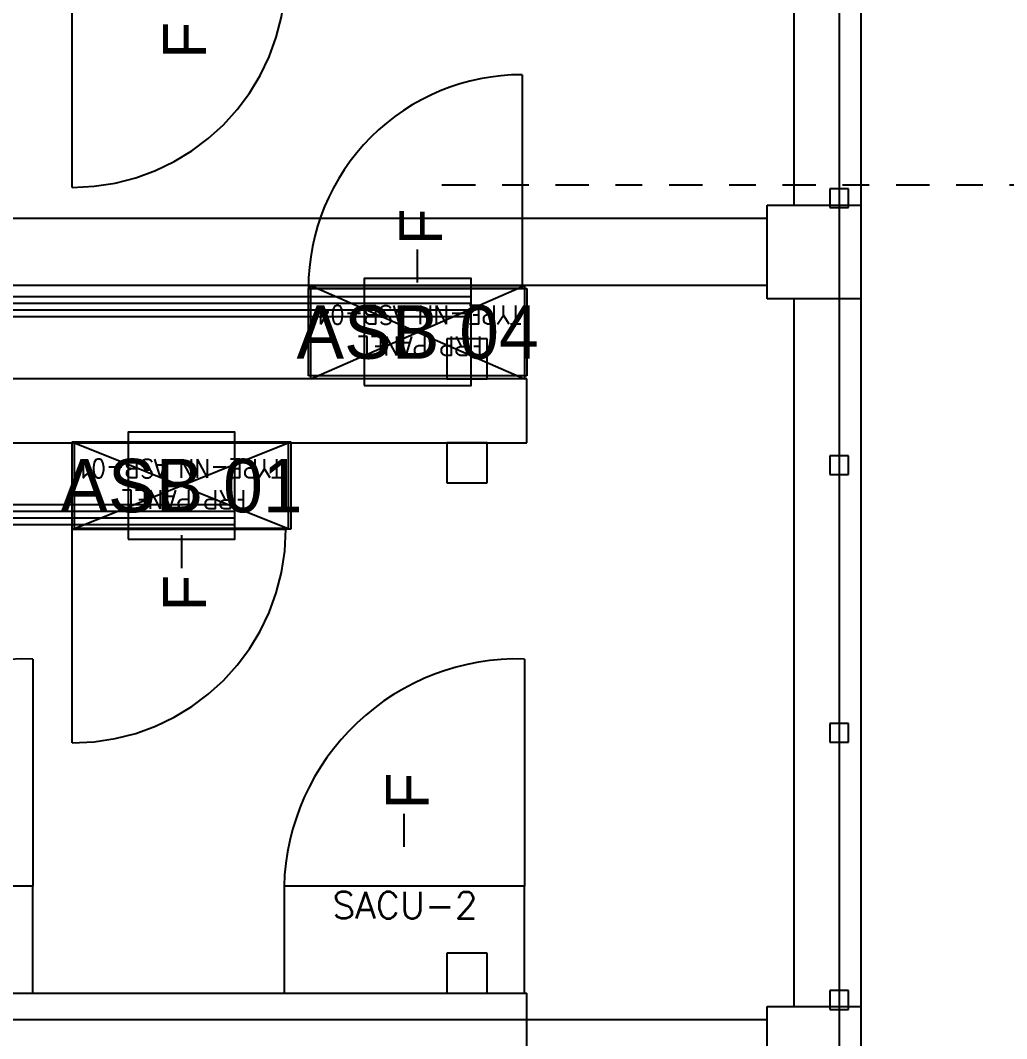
# Model space of a CAD drawing. Header units: metres. Extents: x 532250 to 532639, y 2674174 to 2674494.
# Drawn here: x 532438.229 to 532441.922, y 2674365.079 to 2674368.891 of the extents above; entities that cross this region are included whole.
import ezdxf
from ezdxf.enums import TextEntityAlignment as Align

# ---------------------------------------------------------------- set-up
doc = ezdxf.new("R2010")
doc.units = ezdxf.units.M
doc.header["$MEASUREMENT"] = 0
for name, pattern in [('CENTER', [2, 1.25, -0.25, 0.25, -0.25]), ('DASHED', [0.75, 0.5, -0.25]), ('HIDDEN', [0.375, 0.25, -0.125]), ('PHANTOM', [63.5, 31.75, -6.35, 6.35, -6.35, 6.35, -6.35])]:
    doc.linetypes.add(name, pattern=pattern)
for name, color, linetype in [('1', 5, 'Continuous'), ('IDT', 7, 'Continuous'), ('LT Cable(AG) INV to LT Panel BL-03', 2, 'Continuous')]:
    doc.layers.add(name, color=color, linetype=linetype)
doc.styles.add('Arial', font='arial.ttf')
doc.styles.add('RomanS', font='romans.shx')
doc.styles.get("Standard").update_dxf_attribs({"font": 'Adani Regular.ttf'})

# ---------------------------------------------------------------- blocks, each defined once
blk = doc.blocks.new('ASB')
at = {"layer": '1', "color": 5}
blk.add_lwpolyline([(-0.2, -0.2), (0.2, -0.2), (0.2, 0.2), (-0.2, 0.2)], close=True, dxfattribs=at)
at = {"layer": '1', "color": 7}
blk.add_attdef('ID', text='', height=0.2, dxfattribs=at).set_placement((0, 0), align=Align.MIDDLE_CENTER)
blk = doc.blocks.new('IDT')
at = {"layer": 'IDT', "color": 8, "linetype": 'PHANTOM', "ltscale": 0.25}
blk.add_line((25.6331, 9.1603), (25.6331, 16.0353), dxfattribs=at)
at = {"layer": 'IDT', "color": 8}
for p, q in [((25.552, 15.0601), (25.552, 15.4101)), ((25.902, 15.4101), (25.902, 15.0601)), ((25.902, 15.1101), (29.552, 15.1101)), ((25.902, 15.0601), (25.552, 15.0601)), ((25.552, 12.4101), (25.552, 15.0601)), ((25.5981, 15.0703), (25.5981, 15.0003)), ((25.6681, 15.0703), (25.5981, 15.0703)), ((25.6681, 15.0003), (25.6681, 15.0703)), ((25.802, 12.4101), (25.802, 15.0601)), ((25.5981, 15.0003), (25.6681, 15.0003)), ((32.6992, 15.0097), (26.802, 15.0097)), ((26.951, 15.0097), (26.951, 14.8597)), ((27.101, 15.0097), (26.951, 15.0097)), ((27.101, 14.8597), (27.101, 15.0097)), ((26.951, 14.8597), (27.101, 14.8597)), ((25.5981, 14.0703), (25.5981, 14.0003)), ((25.6681, 14.0703), (25.5981, 14.0703)), ((25.6681, 14.0003), (25.6681, 14.0703)), ((25.5981, 14.0003), (25.6681, 14.0003)), ((27.686, 13.2732), (28.504, 13.2732)), ((27.686, 12.9462), (27.686, 13.2732)), ((27.695, 12.9497), (27.695, 13.2697)), ((27.695, 13.2697), (28.495, 13.2697)), ((28.495, 13.2697), (27.695, 12.9497)), ((28.495, 12.9497), (27.695, 13.2697)), ((28.495, 13.2697), (28.495, 12.9497)), ((28.504, 13.2732), (28.504, 12.9462)), ((26.951, 13.0997), (26.951, 12.9497)), ((27.101, 13.0997), (26.951, 13.0997)), ((27.101, 12.9497), (27.101, 13.0997)), ((25.5981, 13.0685), (25.5981, 12.9985)), ((25.6681, 13.0685), (25.5981, 13.0685)), ((25.6681, 12.9985), (25.6681, 13.0685)), ((25.5981, 12.9985), (25.6681, 12.9985)), ((32.6992, 12.9497), (26.802, 12.9497)), ((26.951, 12.9497), (27.101, 12.9497)), ((28.504, 12.9462), (27.686, 12.9462)), ((28.495, 12.9497), (27.695, 12.9497)), ((26.802, 12.7097), (32.6992, 12.7097)), ((26.802, 12.6984), (27.62, 12.6984)), ((26.802, 12.3714), (26.802, 12.6984)), ((26.811, 12.3601), (26.811, 12.7097)), ((26.811, 12.7097), (27.611, 12.7097)), ((27.611, 12.7097), (26.811, 12.3601)), ((27.611, 12.3601), (26.811, 12.7097)), ((26.951, 12.7097), (26.951, 12.5597)), ((27.101, 12.7097), (26.951, 12.7097)), ((27.101, 12.5597), (27.101, 12.7097)), ((27.611, 12.7097), (27.611, 12.3601)), ((27.62, 12.6984), (27.62, 12.3714)), ((26.951, 12.5597), (27.101, 12.5597)), ((25.552, 12.0601), (25.552, 12.4101)), ((25.552, 12.4101), (25.902, 12.4101)), ((25.902, 12.4101), (25.902, 12.0601)), ((25.902, 12.3601), (29.552, 12.3601)), ((27.62, 12.3714), (26.802, 12.3714)), ((27.611, 12.3601), (26.811, 12.3601)), ((25.902, 12.1101), (29.552, 12.1101)), ((25.902, 12.0601), (25.552, 12.0601)), ((25.552, 9.4101), (25.552, 12.0601)), ((25.5981, 12.0685), (25.5981, 11.9985)), ((25.6681, 12.0685), (25.5981, 12.0685)), ((25.6681, 11.9985), (25.6681, 12.0685)), ((25.802, 9.4101), (25.802, 12.0601)), ((25.5981, 11.9985), (25.6681, 11.9985))]:
    blk.add_line(p, q, dxfattribs=at)
at = {"layer": 'IDT', "color": 8, "linetype": 'HIDDEN', "ltscale": 2.5}
for p, q in [((26.802, 15.2497), (26.802, 15.0097)), ((26.802, 12.9497), (26.802, 12.7097))]:
    blk.add_line(p, q, dxfattribs=at)
at = {"layer": 'IDT', "color": 7}
for p, q in [((27.711, 15.0097), (26.811, 15.0097)), ((26.811, 15.0097), (26.811, 14.6097)), ((27.711, 14.6097), (27.711, 15.0097)), ((29.552, 15.0097), (28.652, 15.0097)), ((28.652, 15.0097), (28.652, 14.6097)), ((26.811, 14.6097), (27.711, 14.6097)), ((28.652, 14.6097), (29.552, 14.6097)), ((27.261, 14.4621), (27.261, 14.4109)), ((27.261, 14.4109), (27.261, 14.3384)), ((28.095, 13.3458), (28.095, 13.4183)), ((28.095, 13.2947), (28.095, 13.3458)), ((27.686, 13.2732), (28.504, 13.2732)), ((27.686, 12.9462), (27.686, 13.2732)), ((28.504, 13.2732), (28.504, 12.9462)), ((28.504, 12.9462), (27.686, 12.9462)), ((26.802, 12.6984), (27.62, 12.6984)), ((26.802, 12.3714), (26.802, 12.6984)), ((27.62, 12.6984), (27.62, 12.3714)), ((27.62, 12.3714), (26.802, 12.3714)), ((27.211, 12.3497), (27.211, 12.2985)), ((27.211, 12.2985), (27.211, 12.226))]:
    blk.add_line(p, q, dxfattribs=at)
at = {"layer": 'IDT', "color": 8, "linetype": 'DASHED', "ltscale": 5}
for p, q in [((26.811, 13.7589), (26.811, 14.6097)), ((26.811, 14.6097), (27.711, 14.6097)), ((28.652, 13.7589), (28.652, 14.6097)), ((28.652, 14.6097), (29.552, 14.6097)), ((28.504, 14.0732), (28.504, 13.2732)), ((28.4602, 13.2732), (27.704, 13.2732)), ((28.504, 13.2732), (28.4602, 13.2732)), ((26.82, 11.5714), (26.82, 12.3714)), ((26.82, 12.3714), (26.8639, 12.3714)), ((26.8639, 12.3714), (27.62, 12.3714)), ((28.504, 11.9932), (28.504, 11.1932))]:
    blk.add_line(p, q, dxfattribs=at)
at = {"layer": 'IDT', "color": 8, "linetype": 'CENTER', "ltscale": 0.1}
blk.add_line((12.5447, 11.9854), (27.1642, 11.9854), dxfattribs=at)
at = {"layer": 'IDT', "color": 8, "linetype": 'DASHED', "ltscale": 5}
for centre, radius, start, end in [((26.8361, 14.6339), 0.8753, 268.3615, 358.4192), ((28.6771, 14.6339), 0.8753, 268.3615, 358.4192), ((28.504, 13.2732), 0.8, 90, 180), ((26.82, 12.3714), 0.8, 270, 0), ((28.504, 11.1932), 0.8, 90, 180)]:
    blk.add_arc(centre, radius, start, end, dxfattribs=at)
at = {"layer": 'IDT', "color": 7, "ltscale": 0.1, "style": 'RomanS'}
blk.add_text('SACU-2', height=0.1, rotation=180, dxfattribs=at).set_placement((27.5305, 14.7306))
at = {"layer": 'IDT', "color": 7, "style": 'Arial'}
for p in [(27.1698, 14.3212), (28.0038, 13.5801), (27.1198, 12.2089), (28.0038, 11.511)]:
    blk.add_text('F', height=0.16, rotation=270, dxfattribs=at).set_placement(p)
at = {"layer": 'IDT', "color": 7, "style": 'RomanS', "width": 0.9}
for s, p in [('FRP PANEL', (27.8518, 13.1269)), ('TYPE-NN ASB-01', (27.7167, 13.0102)), ('FRP PANEL', (26.9678, 12.5521)), ('TYPE-NN ASB-04', (26.8222, 12.4354))]:
    blk.add_text(s, height=0.07, dxfattribs=at).set_placement(p)

msp = doc.modelspace()

# ---------------------------------------------------------------- linework, layer by layer
at = {"layer": 'LT Cable(AG) INV to LT Panel BL-03', "color": 2}
for points in [[(532439.9163, 2674367.8562), (532434.5618, 2674367.8562, -0.094056), (532434.2321, 2674367.9188), (532432.0897, 2674368.7624, 0.042157), (532431.9387, 2674368.7751), (532425.8813, 2674368.7751, 0.414214), (532424.9813, 2674367.8751), (532424.9813, 2674338.2269, 0.021647), (532424.9847, 2674338.1491), (532425.0279, 2674337.6507, -0.021647), (532425.0313, 2674337.5729), (532425.0313, 2674322.38, -0.414214), (532424.1313, 2674321.48), (532317.1886, 2674321.48, -0.414214), (532316.2886, 2674322.38), (532316.2886, 2674322.7297)], [(532439.9163, 2674367.8312), (532434.5584, 2674367.8312, -0.09411), (532434.2285, 2674367.8938), (532432.0876, 2674368.7374, 0.042157), (532431.9366, 2674368.7501), (532425.9063, 2674368.7501, 0.414214), (532425.0063, 2674367.8501), (532425.0063, 2674338.228, 0.021647), (532425.0097, 2674338.1502), (532425.0529, 2674337.6518, -0.021647), (532425.0563, 2674337.574), (532425.0563, 2674299.857, -0.414214), (532424.1563, 2674298.957), (532414.3646, 2674298.957, -0.414214), (532413.4646, 2674299.857), (532413.4646, 2674300.2297)], [(532439.9163, 2674367.8062), (532434.5549, 2674367.8062, -0.094163), (532434.2248, 2674367.8689), (532432.0854, 2674368.7124, 0.042157), (532431.9345, 2674368.7251), (532425.9313, 2674368.7251, 0.414214), (532425.0313, 2674367.8251), (532425.0313, 2674338.2291, 0.021647), (532425.0347, 2674338.1513), (532425.0779, 2674337.6529, -0.021647), (532425.0813, 2674337.575), (532425.0813, 2674299.832, -0.414214), (532424.1813, 2674298.932), (532317.1886, 2674298.932, -0.414214), (532316.2886, 2674299.832), (532316.2886, 2674300.2297)], [(532439.9163, 2674367.7812), (532434.5515, 2674367.7812, -0.094217), (532434.2212, 2674367.844), (532432.0833, 2674368.6874, 0.042157), (532431.9324, 2674368.7001), (532425.9563, 2674368.7001, 0.414214), (532425.0563, 2674367.8001), (532425.0563, 2674338.2302, 0.021647), (532425.0597, 2674338.1524), (532425.1029, 2674337.6539, -0.021647), (532425.1063, 2674337.5761), (532425.1063, 2674269.807, -0.414214), (532424.2063, 2674268.907), (532414.3646, 2674268.907, -0.414214), (532413.4646, 2674269.807), (532413.4646, 2674270.2297)]]:
    msp.add_lwpolyline(points, format="xyb", dxfattribs=at)
at = {"layer": 'LT Cable(AG) INV to LT Panel BL-03', "color": 5}
for points in [[(532439.0323, 2674367.0771), (532433.3653, 2674367.0771, 0.078431), (532433.0881, 2674367.0334), (532432.1552, 2674366.7314, -0.078431), (532431.878, 2674366.6876), (532428.9188, 2674366.6876, 0.414214), (532428.0188, 2674365.7876), (532428.0188, 2674338.3783, 0.093355), (532428.0805, 2674338.0509), (532428.1821, 2674337.7906, -0.093355), (532428.2438, 2674337.4631), (532428.2438, 2674299.8695, 0.414214), (532429.1438, 2674298.9695), (532473.972, 2674298.9695, 0.414214), (532474.872, 2674299.8695), (532474.872, 2674300.2297)], [(532439.0323, 2674367.0521), (532433.3692, 2674367.0521, 0.078431), (532433.092, 2674367.0084), (532432.1592, 2674366.7064, -0.078431), (532431.882, 2674366.6626), (532428.9438, 2674366.6626, 0.414214), (532428.0438, 2674365.7626), (532428.0438, 2674338.383, 0.093355), (532428.1055, 2674338.0556), (532428.2071, 2674337.7953, -0.093355), (532428.2688, 2674337.4679), (532428.2688, 2674322.3945, 0.414214), (532429.1688, 2674321.4945), (532571.148, 2674321.4945, 0.414214), (532572.048, 2674322.3945), (532572.048, 2674322.7297)], [(532439.0323, 2674367.0271), (532433.3732, 2674367.0271, 0.078431), (532433.096, 2674366.9834), (532432.1631, 2674366.6814, -0.078431), (532431.8859, 2674366.6376), (532428.9688, 2674366.6376, 0.414214), (532428.0688, 2674365.7376), (532428.0688, 2674338.3877, 0.093355), (532428.1305, 2674338.0603), (532428.2321, 2674337.8, -0.093355), (532428.2938, 2674337.4726), (532428.2938, 2674322.4195, 0.414214), (532429.1938, 2674321.5195), (532506.364, 2674321.5195, 0.414214), (532507.264, 2674322.4195), (532507.264, 2674322.7297)], [(532439.0323, 2674367.0021), (532433.3771, 2674367.0021, 0.078431), (532433.0999, 2674366.9584), (532432.1671, 2674366.6564, -0.078431), (532431.8899, 2674366.6126), (532428.9938, 2674366.6126, 0.414214), (532428.0938, 2674365.7126), (532428.0938, 2674338.3924, 0.093355), (532428.1555, 2674338.065), (532428.2571, 2674337.8047, -0.093355), (532428.3188, 2674337.4773), (532428.3188, 2674322.4445, 0.414214), (532429.2188, 2674321.5445), (532441.58, 2674321.5445, 0.414214), (532442.48, 2674322.4445), (532442.48, 2674322.7297)]]:
    msp.add_lwpolyline(points, format="xyb", dxfattribs=at)

# ---------------------------------------------------------------- block references
at = {"layer": '1'}
for p, values in [((532439.7163, 2674367.724), {'ID': 'ASB 04'}), ((532438.8323, 2674367.1492), {'ID': 'ASB 01'})]:
    msp.add_blockref('ASB', p, dxfattribs=at).add_auto_attribs(values)
at = {"layer": 'IDT', "color": 8, "rotation": 180}
msp.add_blockref('IDT', (532466.9273, 2674380.2589), dxfattribs=at)

doc.saveas('drawing.dxf')
